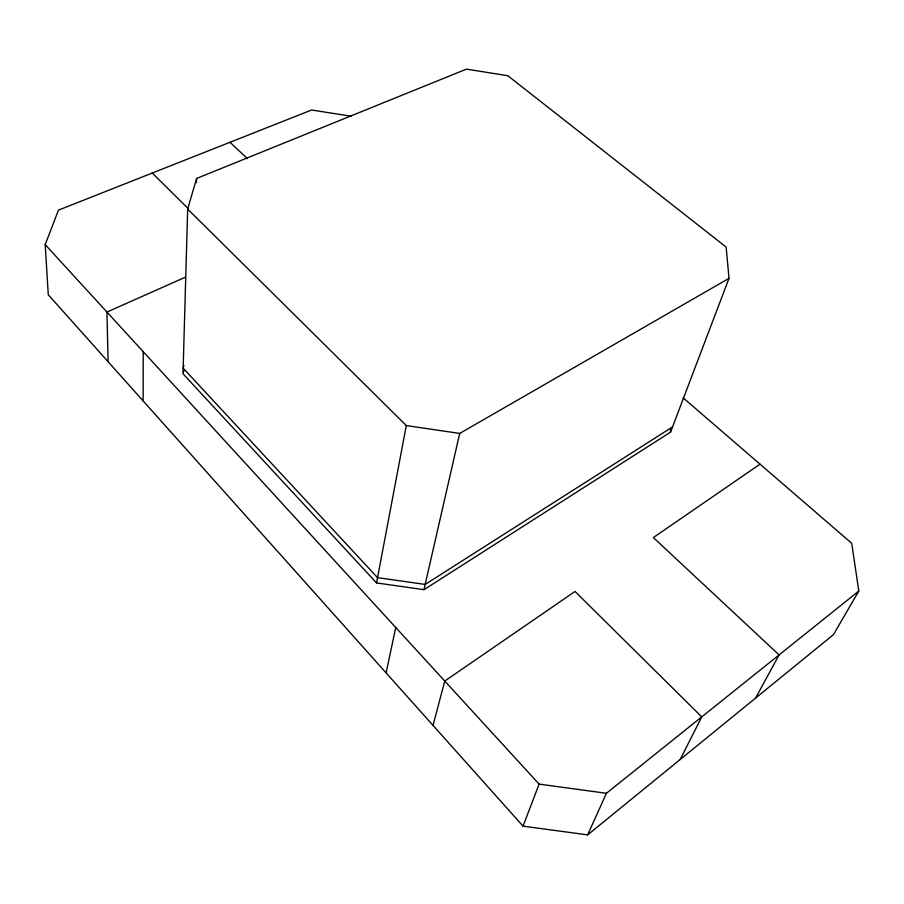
<?xml version="1.0" encoding="UTF-8"?>
<svg xmlns="http://www.w3.org/2000/svg" width="904" height="904" viewBox="0 0 904 904"><rect width="100%" height="100%" fill="white"/><g stroke="black" fill="none" stroke-linecap="round" stroke-linejoin="round"><path stroke-width="1.36" d="M143.16 400.958L143.205 351.656M187.67 209.073L183.003 373.747L376.539 582.933L423.976 589.679L670.565 432.135L728.997 278.353L726.138 247.063L507.845 75.733L466.453 69.122L196.62 178.45L187.67 209.073L406.303 425.558L459.695 433.434L728.997 278.353M196.473 182.676L196.62 178.45M376.539 582.933L406.303 425.558M386.11 672.881L395.737 627.512M423.976 589.679L459.695 433.434M183.874 365.487L183.162 368.165L377.533 577.656L425.174 584.436L672.553 426.903M183.354 372.414L184.066 369.736M433.016 725.392L444.768 681.062L575.023 591.453L701.764 716.883L680.215 759.473M683.164 397.862L851.715 543.293L858.8 591.046L833.443 634.653L587.668 834.878L523.043 826.154L539.112 784.107L45.2 244.611L58.455 210.135L311.631 110.005L351.159 116.22M587.668 834.878L606.414 793.294L858.8 591.046M755.541 698.114L779.09 654.925L653.366 537.564L760.027 464.181M185.15 277.302L106.954 312.061L108.096 361.713M539.112 784.107L606.414 793.294M229.966 142.301L247.493 158.663M152.256 173.037L188.213 208.621M523.043 826.154L48.274 294.749L45.2 244.611M670.44 429.423L670.565 432.135"/></g></svg>
